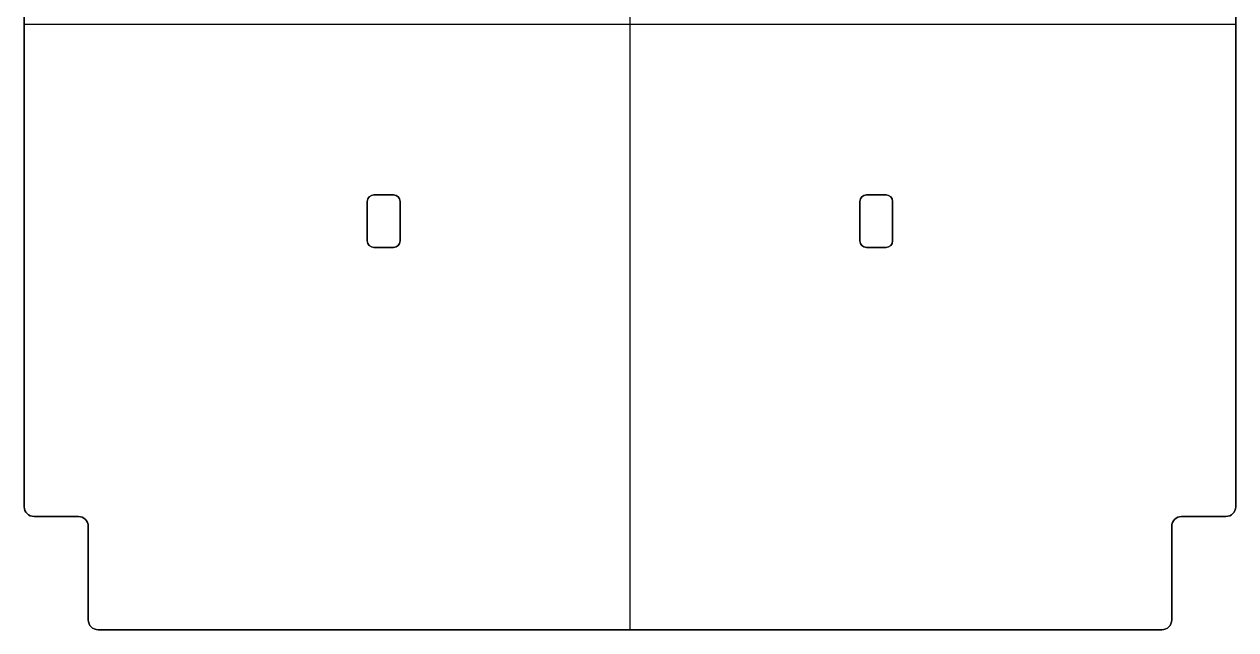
# Model space of a CAD drawing. Header units: millimetres. Extents: x 59 to 428, y 57 to 426.
# Drawn here: x 59.2 to 428.2, y 56.9 to 241.4 of the extents above; entities that cross this region are included whole.
import ezdxf

# ---------------------------------------------------------------- set-up
doc = ezdxf.new("R2010")
doc.units = ezdxf.units.MM
doc.layers.add('ASA Colors$Polymaker POP Green', color=73, linetype='Continuous', true_color=0x8cea3f)

# ---------------------------------------------------------------- blocks, each defined once
blk = doc.blocks.new('Block 1830')
at = {"layer": 'ASA Colors$Polymaker POP Green', "color": 250, "true_color": 0x404040}
for p, q in [((422.65, 28.86, 90.2), (422.65, -265.14, 90.2)), ((238.15, -30.64, 92.2), (238.15, -302.64, 92.2)), ((238.15, -30.64, 88.2), (238.15, -302.64, 88.2)), ((53.65, -265.14, 90.2), (53.65, -78.14, 90.2)), ((53.65, -118.14, 88.2), (422.65, -118.14, 88.2)), ((422.65, -118.14, 92.2), (422.65, -118.14, 88.2)), ((53.65, -171.64, 92.2), (53.65, -171.64, 88.2)), ((158.15, -172.14, 90.2), (158.15, -184.14, 90.2)), ((158.73, -170.73, 92.2), (158.73, -170.73, 88.2)), ((166.15, -170.14, 90.2), (160.15, -170.14, 90.2)), ((163.15, -170.14, 88.2), (163.15, -170.14, 92.2)), ((167.56, -170.73, 92.2), (167.56, -170.73, 88.2)), ((168.15, -184.14, 90.2), (168.15, -172.14, 90.2)), ((308.15, -172.14, 90.2), (308.15, -184.14, 90.2)), ((308.73, -170.73, 92.2), (308.73, -170.73, 88.2)), ((316.15, -170.14, 90.2), (310.15, -170.14, 90.2)), ((313.15, -170.14, 88.2), (313.15, -170.14, 92.2)), ((317.56, -170.73, 92.2), (317.56, -170.73, 88.2)), ((318.15, -184.14, 90.2), (318.15, -172.14, 90.2)), ((158.15, -178.14, 92.2), (158.15, -178.14, 88.2)), ((168.15, -178.14, 92.2), (168.15, -178.14, 88.2)), ((308.15, -178.14, 92.2), (308.15, -178.14, 88.2)), ((318.15, -178.14, 92.2), (318.15, -178.14, 88.2)), ((158.73, -185.56, 92.2), (158.73, -185.56, 88.2)), ((166.15, -186.14, 90.2), (160.15, -186.14, 90.2)), ((163.15, -186.14, 92.2), (163.15, -186.14, 88.2)), ((167.56, -185.56, 92.2), (167.56, -185.56, 88.2)), ((308.73, -185.56, 92.2), (308.73, -185.56, 88.2)), ((316.15, -186.14, 90.2), (310.15, -186.14, 90.2)), ((313.15, -186.14, 92.2), (313.15, -186.14, 88.2)), ((317.56, -185.56, 92.2), (317.56, -185.56, 88.2)), ((54.53, -267.26, 88.2), (54.53, -267.26, 92.2)), ((70.15, -268.14, 90.2), (56.65, -268.14, 90.2)), ((63.4, -268.14, 88.2), (63.4, -268.14, 92.2)), ((72.27, -269.02, 92.2), (72.27, -269.02, 88.2)), ((404.03, -269.02, 92.2), (404.03, -269.02, 88.2)), ((419.65, -268.14, 90.2), (406.15, -268.14, 90.2)), ((412.9, -268.14, 88.2), (412.9, -268.14, 92.2)), ((421.77, -267.26, 92.2), (421.77, -267.26, 88.2)), ((73.15, -299.64, 90.2), (73.15, -271.14, 90.2)), ((403.15, -271.14, 90.2), (403.15, -299.64, 90.2)), ((73.15, -285.39, 92.2), (73.15, -285.39, 88.2)), ((403.15, -285.39, 92.2), (403.15, -285.39, 88.2)), ((74.03, -301.77, 92.2), (74.03, -301.77, 88.2)), ((402.27, -301.77, 88.2), (402.27, -301.77, 92.2)), ((400.15, -302.64, 90.2), (76.15, -302.64, 90.2)), ((238.15, -302.64, 88.2), (238.15, -302.64, 92.2))]:
    blk.add_line(p, q, dxfattribs=at)
at = {"layer": 'ASA Colors$Polymaker POP Green', "color": 250, "true_color": 0x404040, "extrusion": (1.35003e-13, -2.84217e-13, -1)}
blk.add_arc((-160.15, -172.14, -92.2), 2, 360, 90, dxfattribs=at)
blk.add_arc((-160.15, -172.14, -92.2), 2, 360, 90, dxfattribs=at)
at = {"layer": 'ASA Colors$Polymaker POP Green', "color": 250, "true_color": 0x404040}
for centre, radius, start, end in [((160.15, -172.14, 88.2), 2, 90, 180), ((160.15, -172.14, 88.2), 2, 90, 180), ((166.15, -172.14, 88.2), 2, 0, 90), ((166.15, -172.14, 88.2), 2, 0, 90), ((310.15, -172.14, 88.2), 2, 90, 180), ((310.15, -172.14, 88.2), 2, 90, 180), ((316.15, -172.14, 88.2), 2, 0, 90), ((316.15, -172.14, 88.2), 2, 0, 90), ((160.15, -184.14, 88.2), 2, 180, 270), ((160.15, -184.14, 88.2), 2, 180, 270), ((166.15, -184.14, 88.2), 2, 270, 360), ((166.15, -184.14, 88.2), 2, 270, 360), ((310.15, -184.14, 88.2), 2, 180, 270), ((310.15, -184.14, 88.2), 2, 180, 270), ((316.15, -184.14, 88.2), 2, 270, 360), ((316.15, -184.14, 88.2), 2, 270, 360), ((56.65, -265.14, 92.2), 3, 180, 270), ((56.65, -265.14, 88.2), 3, 180, 270), ((56.65, -265.14, 90.2), 3, 180, 270), ((419.65, -265.14, 92.2), 3, 270, 0), ((419.65, -265.14, 88.2), 3, 270, 0), ((70.15, -271.14, 88.2), 3, 0, 90), ((70.15, -271.14, 88.2), 3, 0, 90), ((406.15, -271.14, 88.2), 3, 90, 180), ((406.15, -271.14, 88.2), 3, 90, 180), ((76.15, -299.64, 92.2), 3, 180, 270), ((76.15, -299.64, 88.2), 3, 180, 270), ((400.15, -299.64, 92.2), 3, 270, 0), ((400.15, -299.64, 88.2), 3, 270, 360), ((400.15, -299.64, 90.2), 3, 270, 360)]:
    blk.add_arc(centre, radius, start, end, dxfattribs=at)
at = {"layer": 'ASA Colors$Polymaker POP Green', "color": 250, "true_color": 0x404040, "extrusion": (2.84217e-14, -1.7053e-13, -1)}
blk.add_arc((-160.15, -172.14, -90.2), 2, 360, 90, dxfattribs=at)
at = {"layer": 'ASA Colors$Polymaker POP Green', "color": 250, "true_color": 0x404040, "extrusion": (1.77636e-13, -1.77636e-13, -1)}
blk.add_arc((-166.15, -172.14, -92.2), 2, 90, 180, dxfattribs=at)
blk.add_arc((-166.15, -172.14, -92.2), 2, 90, 180, dxfattribs=at)
at = {"layer": 'ASA Colors$Polymaker POP Green', "color": 250, "true_color": 0x404040, "extrusion": (1.7053e-13, -1.7053e-13, -1)}
blk.add_arc((-166.15, -172.14, -90.2), 2, 90, 180, dxfattribs=at)
at = {"layer": 'ASA Colors$Polymaker POP Green', "color": 250, "true_color": 0x404040, "extrusion": (2.13163e-14, -1.7053e-13, -1)}
blk.add_arc((-310.15, -172.14, -92.2), 2, 0, 90, dxfattribs=at)
blk.add_arc((-310.15, -172.14, -92.2), 2, 0, 90, dxfattribs=at)
at = {"layer": 'ASA Colors$Polymaker POP Green', "color": 250, "true_color": 0x404040, "extrusion": (2.84217e-13, 5.68434e-14, -1)}
blk.add_arc((-310.15, -172.14, -90.2), 2, 0, 90, dxfattribs=at)
at = {"layer": 'ASA Colors$Polymaker POP Green', "color": 250, "true_color": 0x404040, "extrusion": (2.06057e-13, -1.49214e-13, -1)}
blk.add_arc((-316.15, -172.14, -92.2), 2, 90, 180, dxfattribs=at)
blk.add_arc((-316.15, -172.14, -92.2), 2, 90, 180, dxfattribs=at)
at = {"layer": 'ASA Colors$Polymaker POP Green', "color": 250, "true_color": 0x404040, "extrusion": (2.84217e-13, -5.68434e-14, -1)}
blk.add_arc((-316.15, -172.14, -90.2), 2, 90, 180, dxfattribs=at)
at = {"layer": 'ASA Colors$Polymaker POP Green', "color": 250, "true_color": 0x404040, "extrusion": (1.06581e-13, -1.91847e-13, -1)}
blk.add_arc((-160.15, -184.14, -92.2), 2, 270, 0, dxfattribs=at)
blk.add_arc((-160.15, -184.14, -92.2), 2, 270, 0, dxfattribs=at)
at = {"layer": 'ASA Colors$Polymaker POP Green', "color": 250, "true_color": 0x404040, "extrusion": (2.27374e-13, -2.84217e-14, -1)}
blk.add_arc((-160.15, -184.14, -90.2), 2, 270, 0, dxfattribs=at)
at = {"layer": 'ASA Colors$Polymaker POP Green', "color": 250, "true_color": 0x404040, "extrusion": (1.56319e-13, -3.05533e-13, -1)}
blk.add_arc((-166.15, -184.14, -92.2), 2, 180, 270, dxfattribs=at)
blk.add_arc((-166.15, -184.14, -92.2), 2, 180, 270, dxfattribs=at)
at = {"layer": 'ASA Colors$Polymaker POP Green', "color": 250, "true_color": 0x404040, "extrusion": (1.13687e-13, -3.12639e-13, -1)}
blk.add_arc((-166.15, -184.14, -90.2), 2, 180, 270, dxfattribs=at)
at = {"layer": 'ASA Colors$Polymaker POP Green', "color": 250, "true_color": 0x404040, "extrusion": (2.84217e-14, -2.62901e-13, -1)}
blk.add_arc((-310.15, -184.14, -92.2), 2, 270, 0, dxfattribs=at)
blk.add_arc((-310.15, -184.14, -92.2), 2, 270, 0, dxfattribs=at)
at = {"layer": 'ASA Colors$Polymaker POP Green', "color": 250, "true_color": 0x404040, "extrusion": (0, -1.98952e-13, -1)}
for centre, start, end in [((-310.15, -184.14, -90.2), 270, 360), ((-316.15, -184.14, -90.2), 180, 270)]:
    blk.add_arc(centre, 2, start, end, dxfattribs=at)
at = {"layer": 'ASA Colors$Polymaker POP Green', "color": 250, "true_color": 0x404040, "extrusion": (-1.99424e-27, -1.42109e-13, -1)}
blk.add_arc((-316.15, -184.14, -92.2), 2, 180, 270, dxfattribs=at)
blk.add_arc((-316.15, -184.14, -92.2), 2, 180, 270, dxfattribs=at)
at = {"layer": 'ASA Colors$Polymaker POP Green', "color": 250, "true_color": 0x404040, "extrusion": (3.78956e-14, -2.32111e-13, -1)}
blk.add_arc((-56.65, -265.14, -88.2), 3, 270, 0, dxfattribs=at)
at = {"layer": 'ASA Colors$Polymaker POP Green', "color": 250, "true_color": 0x404040, "extrusion": (8.05282e-14, -2.55795e-13, -1)}
blk.add_arc((-56.65, -265.14, -92.2), 3, 270, 0, dxfattribs=at)
at = {"layer": 'ASA Colors$Polymaker POP Green', "color": 250, "true_color": 0x404040, "extrusion": (9.00021e-14, -3.60008e-13, -1)}
blk.add_arc((-419.65, -265.14, -88.2), 3, 180, 270, dxfattribs=at)
at = {"layer": 'ASA Colors$Polymaker POP Green', "color": 250, "true_color": 0x404040, "extrusion": (1.32635e-13, -3.36324e-13, -1)}
blk.add_arc((-419.65, -265.14, -92.2), 3, 180, 270, dxfattribs=at)
at = {"layer": 'ASA Colors$Polymaker POP Green', "color": 250, "true_color": 0x404040, "extrusion": (5.68434e-13, -2.84217e-13, -1)}
blk.add_arc((-419.65, -265.14, -90.2), 3, 180, 270, dxfattribs=at)
at = {"layer": 'ASA Colors$Polymaker POP Green', "color": 250, "true_color": 0x404040, "extrusion": (1.51582e-13, -1.75267e-13, -1)}
blk.add_arc((-70.15, -271.14, -92.2), 3, 90, 180, dxfattribs=at)
blk.add_arc((-70.15, -271.14, -92.2), 3, 90, 180, dxfattribs=at)
at = {"layer": 'ASA Colors$Polymaker POP Green', "color": 250, "true_color": 0x404040, "extrusion": (1.56319e-13, -2.84217e-13, -1)}
blk.add_arc((-70.15, -271.14, -90.2), 3, 90, 180, dxfattribs=at)
at = {"layer": 'ASA Colors$Polymaker POP Green', "color": 250, "true_color": 0x404040, "extrusion": (1.18424e-13, -2.84217e-13, -1)}
blk.add_arc((-406.15, -271.14, -92.2), 3, 0, 90, dxfattribs=at)
blk.add_arc((-406.15, -271.14, -92.2), 3, 0, 90, dxfattribs=at)
at = {"layer": 'ASA Colors$Polymaker POP Green', "color": 250, "true_color": 0x404040, "extrusion": (3.97904e-13, -2.27374e-13, -1)}
blk.add_arc((-406.15, -271.14, -90.2), 3, 360, 90, dxfattribs=at)
at = {"layer": 'ASA Colors$Polymaker POP Green', "color": 250, "true_color": 0x404040, "extrusion": (1.18424e-13, -1.46845e-13, -1)}
blk.add_arc((-76.15, -299.64, -88.2), 3, 270, 360, dxfattribs=at)
at = {"layer": 'ASA Colors$Polymaker POP Green', "color": 250, "true_color": 0x404040, "extrusion": (1.80004e-13, -1.51582e-13, -1)}
blk.add_arc((-76.15, -299.64, -92.2), 3, 270, 360, dxfattribs=at)
at = {"layer": 'ASA Colors$Polymaker POP Green', "color": 250, "true_color": 0x404040, "extrusion": (2.70006e-13, -2.27374e-13, -1)}
blk.add_arc((-76.15, -299.64, -90.2), 3, 270, 360, dxfattribs=at)
at = {"layer": 'ASA Colors$Polymaker POP Green', "color": 250, "true_color": 0x404040, "extrusion": (1.27898e-13, -4.26326e-13, -1)}
blk.add_arc((-400.15, -299.64, -88.2), 3, 180, 270, dxfattribs=at)
at = {"layer": 'ASA Colors$Polymaker POP Green', "color": 250, "true_color": 0x404040, "extrusion": (1.46845e-13, -3.78956e-13, -1)}
blk.add_arc((-400.15, -299.64, -92.2), 3, 180, 270, dxfattribs=at)
at = {"layer": 'ASA Colors$Polymaker POP Green', "color": 250, "true_color": 0x404040}
for points in [[(422.65, -265.14, 92.2), (422.65, -118.14, 92.2), (422.65, 28.86, 92.2)], [(422.65, 28.86, 88.2), (422.65, -118.14, 88.2), (422.65, -265.14, 88.2)], [(422.65, 28.86, 92.2), (422.65, -118.14, 92.2), (422.65, -265.14, 92.2)], [(422.65, -265.14, 88.2), (422.65, -118.14, 88.2), (422.65, 28.86, 88.2)], [(53.65, -78.14, 92.2), (53.65, -171.64, 92.2), (53.65, -265.14, 92.2)], [(53.65, -78.14, 88.2), (53.65, -171.64, 88.2), (53.65, -265.14, 88.2)], [(53.65, -265.14, 92.2), (53.65, -171.64, 92.2), (53.65, -78.14, 92.2)], [(53.65, -265.14, 88.2), (53.65, -171.64, 88.2), (53.65, -78.14, 88.2)], [(158.15, -184.14, 92.2), (158.15, -178.14, 92.2), (158.15, -172.14, 92.2)], [(158.15, -172.14, 88.2), (158.15, -178.14, 88.2), (158.15, -184.14, 88.2)], [(158.15, -172.14, 88.2), (158.15, -172.14, 90.2), (158.15, -172.14, 92.2)], [(158.15, -184.14, 88.2), (158.15, -178.14, 88.2), (158.15, -172.14, 88.2)], [(158.15, -172.14, 88.2), (158.15, -172.14, 90.2), (158.15, -172.14, 92.2)], [(158.15, -172.14, 92.2), (158.15, -178.14, 92.2), (158.15, -184.14, 92.2)], [(160.15, -170.14, 92.2), (163.15, -170.14, 92.2), (166.15, -170.14, 92.2)], [(166.15, -170.14, 88.2), (163.15, -170.14, 88.2), (160.15, -170.14, 88.2)], [(166.15, -170.14, 92.2), (163.15, -170.14, 92.2), (160.15, -170.14, 92.2)], [(160.15, -170.14, 92.2), (160.15, -170.14, 90.2), (160.15, -170.14, 88.2)], [(160.15, -170.14, 88.2), (163.15, -170.14, 88.2), (166.15, -170.14, 88.2)], [(160.15, -170.14, 92.2), (160.15, -170.14, 90.2), (160.15, -170.14, 88.2)], [(166.15, -170.14, 88.2), (166.15, -170.14, 90.2), (166.15, -170.14, 92.2)], [(166.15, -170.14, 88.2), (166.15, -170.14, 90.2), (166.15, -170.14, 92.2)], [(168.15, -172.14, 92.2), (168.15, -178.14, 92.2), (168.15, -184.14, 92.2)], [(168.15, -184.14, 88.2), (168.15, -178.14, 88.2), (168.15, -172.14, 88.2)], [(168.15, -172.14, 92.2), (168.15, -172.14, 90.2), (168.15, -172.14, 88.2)], [(168.15, -172.14, 88.2), (168.15, -178.14, 88.2), (168.15, -184.14, 88.2)], [(168.15, -184.14, 92.2), (168.15, -178.14, 92.2), (168.15, -172.14, 92.2)], [(168.15, -172.14, 92.2), (168.15, -172.14, 90.2), (168.15, -172.14, 88.2)], [(308.15, -184.14, 92.2), (308.15, -178.14, 92.2), (308.15, -172.14, 92.2)], [(308.15, -172.14, 88.2), (308.15, -178.14, 88.2), (308.15, -184.14, 88.2)], [(308.15, -172.14, 88.2), (308.15, -172.14, 90.2), (308.15, -172.14, 92.2)], [(308.15, -172.14, 92.2), (308.15, -178.14, 92.2), (308.15, -184.14, 92.2)], [(308.15, -184.14, 88.2), (308.15, -178.14, 88.2), (308.15, -172.14, 88.2)], [(308.15, -172.14, 88.2), (308.15, -172.14, 90.2), (308.15, -172.14, 92.2)], [(310.15, -170.14, 92.2), (313.15, -170.14, 92.2), (316.15, -170.14, 92.2)], [(316.15, -170.14, 88.2), (313.15, -170.14, 88.2), (310.15, -170.14, 88.2)], [(316.15, -170.14, 92.2), (313.15, -170.14, 92.2), (310.15, -170.14, 92.2)], [(310.15, -170.14, 92.2), (310.15, -170.14, 90.2), (310.15, -170.14, 88.2)], [(310.15, -170.14, 88.2), (313.15, -170.14, 88.2), (316.15, -170.14, 88.2)], [(310.15, -170.14, 92.2), (310.15, -170.14, 90.2), (310.15, -170.14, 88.2)], [(316.15, -170.14, 88.2), (316.15, -170.14, 90.2), (316.15, -170.14, 92.2)], [(316.15, -170.14, 88.2), (316.15, -170.14, 90.2), (316.15, -170.14, 92.2)], [(318.15, -172.14, 92.2), (318.15, -178.14, 92.2), (318.15, -184.14, 92.2)], [(318.15, -184.14, 88.2), (318.15, -178.14, 88.2), (318.15, -172.14, 88.2)], [(318.15, -184.14, 92.2), (318.15, -178.14, 92.2), (318.15, -172.14, 92.2)], [(318.15, -172.14, 92.2), (318.15, -172.14, 90.2), (318.15, -172.14, 88.2)], [(318.15, -172.14, 88.2), (318.15, -178.14, 88.2), (318.15, -184.14, 88.2)], [(318.15, -172.14, 92.2), (318.15, -172.14, 90.2), (318.15, -172.14, 88.2)], [(158.15, -184.14, 92.2), (158.15, -184.14, 90.2), (158.15, -184.14, 88.2)], [(158.15, -184.14, 92.2), (158.15, -184.14, 90.2), (158.15, -184.14, 88.2)], [(168.15, -184.14, 88.2), (168.15, -184.14, 90.2), (168.15, -184.14, 92.2)], [(168.15, -184.14, 88.2), (168.15, -184.14, 90.2), (168.15, -184.14, 92.2)], [(308.15, -184.14, 92.2), (308.15, -184.14, 90.2), (308.15, -184.14, 88.2)], [(308.15, -184.14, 92.2), (308.15, -184.14, 90.2), (308.15, -184.14, 88.2)], [(318.15, -184.14, 88.2), (318.15, -184.14, 90.2), (318.15, -184.14, 92.2)], [(318.15, -184.14, 88.2), (318.15, -184.14, 90.2), (318.15, -184.14, 92.2)], [(166.15, -186.14, 92.2), (163.15, -186.14, 92.2), (160.15, -186.14, 92.2)], [(160.15, -186.14, 88.2), (163.15, -186.14, 88.2), (166.15, -186.14, 88.2)], [(160.15, -186.14, 88.2), (160.15, -186.14, 90.2), (160.15, -186.14, 92.2)], [(166.15, -186.14, 88.2), (163.15, -186.14, 88.2), (160.15, -186.14, 88.2)], [(160.15, -186.14, 88.2), (160.15, -186.14, 90.2), (160.15, -186.14, 92.2)], [(160.15, -186.14, 92.2), (163.15, -186.14, 92.2), (166.15, -186.14, 92.2)], [(166.15, -186.14, 92.2), (166.15, -186.14, 90.2), (166.15, -186.14, 88.2)], [(166.15, -186.14, 92.2), (166.15, -186.14, 90.2), (166.15, -186.14, 88.2)], [(316.15, -186.14, 92.2), (313.15, -186.14, 92.2), (310.15, -186.14, 92.2)], [(310.15, -186.14, 88.2), (313.15, -186.14, 88.2), (316.15, -186.14, 88.2)], [(310.15, -186.14, 88.2), (310.15, -186.14, 90.2), (310.15, -186.14, 92.2)], [(316.15, -186.14, 88.2), (313.15, -186.14, 88.2), (310.15, -186.14, 88.2)], [(310.15, -186.14, 88.2), (310.15, -186.14, 90.2), (310.15, -186.14, 92.2)], [(310.15, -186.14, 92.2), (313.15, -186.14, 92.2), (316.15, -186.14, 92.2)], [(316.15, -186.14, 92.2), (316.15, -186.14, 90.2), (316.15, -186.14, 88.2)], [(316.15, -186.14, 92.2), (316.15, -186.14, 90.2), (316.15, -186.14, 88.2)], [(53.65, -265.14, 88.2), (53.65, -265.14, 90.2), (53.65, -265.14, 92.2)], [(53.65, -265.14, 92.2), (53.65, -265.14, 90.2), (53.65, -265.14, 88.2)], [(422.65, -265.14, 92.2), (422.65, -265.14, 90.2), (422.65, -265.14, 88.2)], [(422.65, -265.14, 88.2), (422.65, -265.14, 90.2), (422.65, -265.14, 92.2)], [(56.65, -268.14, 92.2), (63.4, -268.14, 92.2), (70.15, -268.14, 92.2)], [(70.15, -268.14, 88.2), (63.4, -268.14, 88.2), (56.65, -268.14, 88.2)], [(56.65, -268.14, 88.2), (56.65, -268.14, 90.2), (56.65, -268.14, 92.2)], [(56.65, -268.14, 88.2), (63.4, -268.14, 88.2), (70.15, -268.14, 88.2)], [(70.15, -268.14, 92.2), (63.4, -268.14, 92.2), (56.65, -268.14, 92.2)], [(56.65, -268.14, 92.2), (56.65, -268.14, 90.2), (56.65, -268.14, 88.2)], [(70.15, -268.14, 88.2), (70.15, -268.14, 90.2), (70.15, -268.14, 92.2)], [(70.15, -268.14, 88.2), (70.15, -268.14, 90.2), (70.15, -268.14, 92.2)], [(406.15, -268.14, 92.2), (412.9, -268.14, 92.2), (419.65, -268.14, 92.2)], [(419.65, -268.14, 88.2), (412.9, -268.14, 88.2), (406.15, -268.14, 88.2)], [(419.65, -268.14, 92.2), (412.9, -268.14, 92.2), (406.15, -268.14, 92.2)], [(406.15, -268.14, 92.2), (406.15, -268.14, 90.2), (406.15, -268.14, 88.2)], [(406.15, -268.14, 88.2), (412.9, -268.14, 88.2), (419.65, -268.14, 88.2)], [(406.15, -268.14, 92.2), (406.15, -268.14, 90.2), (406.15, -268.14, 88.2)], [(419.65, -268.14, 92.2), (419.65, -268.14, 90.2), (419.65, -268.14, 88.2)], [(419.65, -268.14, 88.2), (419.65, -268.14, 90.2), (419.65, -268.14, 92.2)], [(73.15, -271.14, 92.2), (73.15, -285.39, 92.2), (73.15, -299.64, 92.2)], [(73.15, -299.64, 88.2), (73.15, -285.39, 88.2), (73.15, -271.14, 88.2)], [(73.15, -299.64, 92.2), (73.15, -285.39, 92.2), (73.15, -271.14, 92.2)], [(73.15, -271.14, 92.2), (73.15, -271.14, 90.2), (73.15, -271.14, 88.2)], [(73.15, -271.14, 88.2), (73.15, -285.39, 88.2), (73.15, -299.64, 88.2)], [(73.15, -271.14, 92.2), (73.15, -271.14, 90.2), (73.15, -271.14, 88.2)], [(403.15, -299.64, 92.2), (403.15, -285.39, 92.2), (403.15, -271.14, 92.2)], [(403.15, -271.14, 88.2), (403.15, -285.39, 88.2), (403.15, -299.64, 88.2)], [(403.15, -299.64, 88.2), (403.15, -285.39, 88.2), (403.15, -271.14, 88.2)], [(403.15, -271.14, 88.2), (403.15, -271.14, 90.2), (403.15, -271.14, 92.2)], [(403.15, -271.14, 92.2), (403.15, -285.39, 92.2), (403.15, -299.64, 92.2)], [(403.15, -271.14, 88.2), (403.15, -271.14, 90.2), (403.15, -271.14, 92.2)], [(73.15, -299.64, 92.2), (73.15, -299.64, 90.2), (73.15, -299.64, 88.2)], [(73.15, -299.64, 88.2), (73.15, -299.64, 90.2), (73.15, -299.64, 92.2)], [(403.15, -299.64, 88.2), (403.15, -299.64, 90.2), (403.15, -299.64, 92.2)], [(403.15, -299.64, 92.2), (403.15, -299.64, 90.2), (403.15, -299.64, 88.2)], [(76.15, -302.64, 92.2), (238.15, -302.64, 92.2), (400.15, -302.64, 92.2)], [(400.15, -302.64, 88.2), (238.15, -302.64, 88.2), (76.15, -302.64, 88.2)], [(400.15, -302.64, 92.2), (238.15, -302.64, 92.2), (76.15, -302.64, 92.2)], [(76.15, -302.64, 92.2), (76.15, -302.64, 90.2), (76.15, -302.64, 88.2)], [(76.15, -302.64, 88.2), (238.15, -302.64, 88.2), (400.15, -302.64, 88.2)], [(76.15, -302.64, 88.2), (76.15, -302.64, 90.2), (76.15, -302.64, 92.2)], [(400.15, -302.64, 92.2), (400.15, -302.64, 90.2), (400.15, -302.64, 88.2)], [(400.15, -302.64, 88.2), (400.15, -302.64, 90.2), (400.15, -302.64, 92.2)]]:
    blk.add_open_spline(points, degree=2, dxfattribs=at)
blk = doc.blocks.new('250 Deck Lid')
at = {"layer": 'ASA Colors$Polymaker POP Green', "color": 250, "true_color": 0x404040}
blk.add_blockref('Block 1830', (0, 0), dxfattribs=at)
blk = doc.blocks.new('250 Parts')
at = {"layer": 'ASA Colors$Polymaker POP Green'}
blk.add_blockref('250 Deck Lid', (0, 0), dxfattribs=at)
blk = doc.blocks.new('Poop Shoot main CAD for 250_300_350 v8')
at = {"layer": 'ASA Colors$Polymaker POP Green'}
blk.add_blockref('250 Parts', (-21.67, 306.68), dxfattribs=at)
blk = doc.blocks.new('PoopShoot Deck 250')
at = {"layer": 'ASA Colors$Polymaker POP Green'}
blk.add_blockref('Poop Shoot main CAD for 250_300_350 v8', (0, 0), dxfattribs=at)

msp = doc.modelspace()

# ---------------------------------------------------------------- block references
at = {"layer": 'ASA Colors$Polymaker POP Green'}
msp.add_blockref('PoopShoot Deck 250', (27.25, 52.91), dxfattribs=at)

doc.saveas('drawing.dxf')
